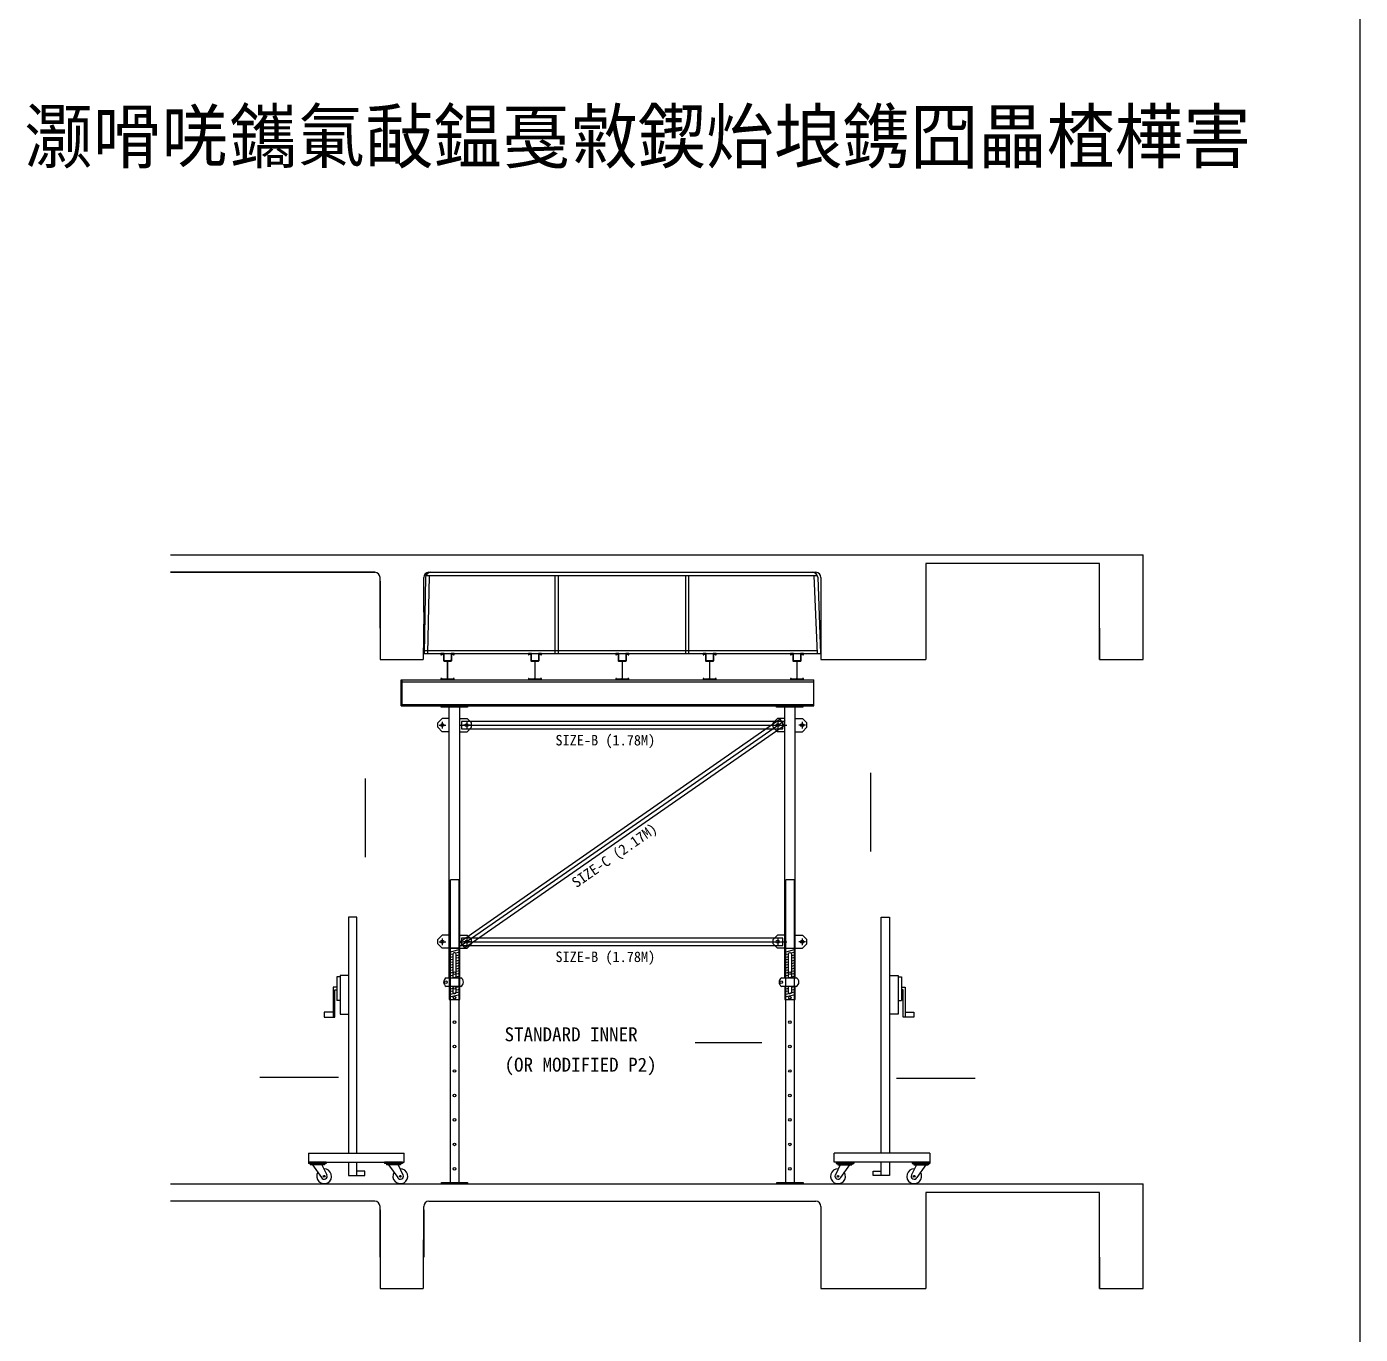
# Model space of a CAD drawing. Header units: metres. Extents: x 0 to 302, y 0 to 210.
# Drawn here: x 235.9 to 297, y 88.1 to 148 of the extents above; entities that cross this region are included whole.
import ezdxf

# ---------------------------------------------------------------- set-up
doc = ezdxf.new("R2010")
doc.units = ezdxf.units.M
for name, color, linetype in [(' ', 7, 'Continuous'), ('1', 7, 'Continuous'), ('120', 7, 'Continuous'), ('2', 7, 'Continuous'), ('3', 7, 'Continuous'), ('38536', 7, 'Continuous'), ('6', 7, 'Continuous'), ('7', 7, 'Continuous')]:
    doc.layers.add(name, color=color, linetype=linetype)

msp = doc.modelspace()

# ---------------------------------------------------------------- linework, layer by layer
at = {"layer": ' '}
for p, q in [((242.51, 123.79), (280.31, 123.79)), ((242.51, 123.79), (287.05, 123.79)), ((242.51, 123.79), (275.5, 123.79)), ((242.51, 123.79), (280.31, 123.79)), ((275.89, 123.79), (280.31, 123.79)), ((285.06, 123.39), (277.1, 123.39)), ((280.31, 123.39), (277.1, 123.39)), ((280.31, 123.39), (277.1, 123.39)), ((280.31, 123.39), (277.1, 123.39)), ((280.31, 123.39), (277.1, 123.39)), ((277.1, 123.39), (277.1, 118.99)), ((285.06, 118.99), (285.06, 123.39)), ((287.05, 118.99), (287.05, 123.79)), ((251.87, 122.99), (242.51, 122.99)), ((254.35, 122.99), (272.06, 122.99)), ((254.35, 122.99), (272.06, 122.99)), ((254.35, 122.99), (272.06, 122.99)), ((252.11, 120.43), (252.11, 122.75)), ((252.11, 122.59), (252.11, 120.43)), ((254.11, 121.16), (254.11, 122.75)), ((272.3, 122.75), (272.3, 118.99)), ((272.3, 122.75), (272.3, 118.99)), ((272.3, 122.75), (272.3, 118.99)), ((285.06, 120.43), (285.06, 118.99)), ((252.11, 118.99), (254.09, 118.99)), ((272.3, 118.99), (277.1, 118.99)), ((285.06, 118.99), (287.05, 118.99)), ((255.28, 105.77), (255.28, 103.43)), ((255.76, 105.77), (255.28, 105.77)), ((255.76, 103.43), (255.76, 105.77)), ((250.67, 104.52), (250.28, 104.52)), ((250.28, 104.52), (250.28, 102.75)), ((275.44, 104.52), (275.84, 104.52)), ((275.84, 104.52), (275.84, 102.75)), ((255.28, 103.43), (255.76, 103.43)), ((250.28, 102.75), (250.67, 102.75)), ((275.84, 102.75), (275.44, 102.75)), ((248.83, 96.38), (253.21, 96.38)), ((248.83, 96.38), (248.83, 95.97)), ((248.83, 95.97), (253.21, 95.97)), ((253.21, 95.97), (253.21, 96.38)), ((277.29, 96.38), (272.91, 96.38)), ((272.91, 95.97), (272.91, 96.38)), ((277.29, 95.97), (272.91, 95.97)), ((277.29, 96.38), (277.29, 95.97)), ((251.42, 95.57), (251.05, 95.57)), ((251.05, 95.36), (251.42, 95.36)), ((251.42, 95.36), (251.42, 95.57)), ((274.69, 95.36), (274.69, 95.57)), ((274.69, 95.57), (275.06, 95.57)), ((275.06, 95.36), (274.69, 95.36)), ((242.51, 94.99), (287.05, 94.99)), ((275.89, 94.99), (280.31, 94.99)), ((287.05, 90.19), (287.05, 94.99)), ((251.87, 94.19), (242.51, 94.19)), ((254.35, 94.19), (272.06, 94.19)), ((254.35, 94.19), (272.06, 94.19)), ((254.35, 94.19), (272.06, 94.19)), ((285.06, 94.59), (277.1, 94.59)), ((280.31, 94.59), (277.1, 94.59)), ((280.31, 94.59), (277.1, 94.59)), ((277.1, 94.59), (277.1, 90.19)), ((285.06, 90.19), (285.06, 94.59)), ((252.11, 91.63), (252.11, 93.95)), ((252.11, 93.79), (252.11, 91.63)), ((254.11, 91.63), (254.11, 93.95)), ((254.11, 91.63), (254.11, 93.95)), ((254.11, 91.63), (254.11, 93.95)), ((254.11, 91.63), (254.11, 93.95)), ((254.11, 91.63), (254.11, 93.95)), ((254.11, 91.63), (254.11, 93.95)), ((254.11, 91.63), (254.11, 93.95)), ((254.11, 91.63), (254.11, 93.95)), ((254.11, 93.79), (254.11, 91.63)), ((254.11, 93.79), (254.11, 91.63)), ((254.11, 93.79), (254.11, 91.63)), ((254.11, 93.79), (254.11, 91.63)), ((254.11, 93.79), (254.11, 91.63)), ((254.11, 93.79), (254.11, 91.63)), ((254.11, 93.79), (254.11, 91.63)), ((254.11, 93.79), (254.11, 91.63)), ((272.3, 93.95), (272.3, 90.19)), ((272.3, 93.95), (272.3, 90.19)), ((272.3, 93.95), (272.3, 90.19)), ((254.09, 92.42), (254.09, 90.99)), ((252.11, 91.63), (252.11, 90.19)), ((285.06, 91.63), (285.06, 90.19)), ((254.09, 90.99), (254.09, 90.19)), ((252.11, 90.19), (254.09, 90.19)), ((272.3, 90.19), (277.1, 90.19)), ((285.06, 90.19), (287.05, 90.19))]:
    msp.add_line(p, q, dxfattribs=at)
for centre, radius, start, end in [((251.87, 122.75), 0.24, 0, 90), ((254.35, 122.75), 0.24, 90, 180), ((254.35, 122.75), 0.24, 90, 180), ((254.35, 122.75), 0.24, 90, 180), ((254.35, 122.75), 0.24, 90, 180), ((272.06, 122.75), 0.24, 0, 90), ((272.06, 122.75), 0.24, 0, 90), ((272.06, 122.75), 0.24, 0, 90), ((249.55, 95.33), 0.34, -211.99, 91.5), ((253.04, 95.33), 0.34, -211.99, 91.5), ((273.08, 95.33), 0.34, -271.5, 31.99), ((276.57, 95.33), 0.34, -271.5, 31.99), ((251.87, 93.95), 0.24, 0, 90), ((272.06, 93.95), 0.24, 0, 90), ((272.06, 93.95), 0.24, 0, 90), ((272.06, 93.95), 0.24, 0, 90)]:
    msp.add_arc(centre, radius, start, end, dxfattribs=at)
msp.add_line((297, 0), (297, 210))
at = {"layer": '1'}
for p, q in [((255.14, 104.42), (255.81, 104.42)), ((255.81, 104.02), (255.14, 104.02)), ((270.5, 104.42), (271.17, 104.42)), ((271.17, 104.02), (270.5, 104.02))]:
    msp.add_line(p, q, dxfattribs=at)
for centre, start, end in [((255.24, 104.22), 116.26, 243.74), ((255.71, 104.22), -63.74, 63.74), ((270.6, 104.22), 116.26, 243.74), ((271.07, 104.22), -63.74, 63.74)]:
    msp.add_arc(centre, 0.22, start, end, dxfattribs=at)
at = {"layer": '120'}
for p, q in [((270.43, 116.27), (255.79, 106.07)), ((255.8, 105.88), (270.66, 116.22)), ((255.84, 116.16), (255.84, 115.82)), ((270.56, 116.16), (255.84, 116.16)), ((270.62, 115.98), (270.43, 116.27)), ((270.56, 115.82), (270.56, 116.16)), ((255.74, 115.99), (270.73, 115.99)), ((255.84, 115.82), (270.56, 115.82)), ((255.98, 105.79), (270.62, 115.98)), ((255.74, 106.07), (270.73, 106.07)), ((255.79, 106.07), (255.98, 105.79)), ((255.84, 106.24), (255.84, 105.9)), ((270.56, 106.24), (255.84, 106.24)), ((255.84, 105.9), (270.56, 105.9)), ((270.56, 105.9), (270.56, 106.24))]:
    msp.add_line(p, q, dxfattribs=at)
for centre in [(254.96, 115.99), (254.96, 115.99), (256.08, 115.99), (270.32, 115.99), (270.32, 115.99), (270.32, 115.99), (270.33, 115.99), (254.96, 106.07), (256.08, 106.07), (256.08, 106.07), (270.32, 106.07), (270.32, 106.07)]:
    msp.add_circle(centre, 0.07, dxfattribs=at)
at = {"layer": '2'}
for p, q in [((251.05, 107.19), (250.67, 107.19)), ((250.67, 107.19), (250.67, 96.38)), ((251.05, 96.38), (251.05, 107.19)), ((275.06, 96.38), (275.06, 107.19)), ((275.06, 107.19), (275.44, 107.19)), ((275.44, 107.19), (275.44, 96.38)), ((250.28, 104.46), (250.13, 104.46)), ((250.13, 104.46), (250.13, 103.38)), ((275.84, 104.46), (275.99, 104.46)), ((275.99, 104.46), (275.99, 103.38)), ((250.13, 103.99), (249.96, 103.99)), ((249.96, 103.99), (249.96, 102.85)), ((250.04, 102.61), (250.04, 103.86)), ((250.04, 103.86), (250.13, 103.86)), ((275.99, 103.99), (276.15, 103.99)), ((276.07, 103.86), (275.99, 103.86)), ((276.07, 102.61), (276.07, 103.86)), ((276.15, 103.99), (276.15, 102.85)), ((250.28, 103.38), (250.13, 103.38)), ((275.84, 103.38), (275.99, 103.38)), ((249.96, 102.85), (249.55, 102.85)), ((249.55, 102.85), (249.55, 102.61)), ((249.55, 102.61), (250.04, 102.61)), ((249.96, 102.85), (249.96, 102.61)), ((276.56, 102.61), (276.07, 102.61)), ((276.15, 102.85), (276.15, 102.61)), ((276.15, 102.85), (276.56, 102.85)), ((276.56, 102.85), (276.56, 102.61)), ((248.83, 95.97), (248.83, 95.92)), ((249.64, 95.97), (248.83, 95.97)), ((249.64, 95.92), (248.83, 95.92)), ((248.91, 95.92), (248.91, 95.86)), ((249.56, 95.92), (249.56, 95.86)), ((249.64, 95.97), (249.64, 95.92)), ((250.67, 95.97), (250.67, 95.36)), ((251.05, 95.36), (251.05, 95.97)), ((253.13, 95.97), (252.32, 95.97)), ((252.32, 95.97), (252.32, 95.92)), ((253.13, 95.92), (252.32, 95.92)), ((252.4, 95.92), (252.4, 95.86)), ((253.05, 95.92), (253.05, 95.86)), ((253.13, 95.97), (253.13, 95.92)), ((272.99, 95.97), (273.8, 95.97)), ((272.99, 95.97), (272.99, 95.92)), ((272.99, 95.92), (273.8, 95.92)), ((273.07, 95.92), (273.07, 95.86)), ((273.72, 95.92), (273.72, 95.86)), ((273.8, 95.97), (273.8, 95.92)), ((275.06, 95.36), (275.06, 95.97)), ((275.44, 95.97), (275.44, 95.36)), ((276.48, 95.97), (276.48, 95.92)), ((276.48, 95.97), (277.29, 95.97)), ((276.48, 95.92), (277.29, 95.92)), ((276.56, 95.92), (276.56, 95.86)), ((277.21, 95.92), (277.21, 95.86)), ((277.29, 95.97), (277.29, 95.92)), ((249.56, 95.86), (248.91, 95.86)), ((249.02, 95.86), (249.43, 95.27)), ((249.45, 95.86), (249.67, 95.39)), ((250.67, 95.36), (251.05, 95.36)), ((253.05, 95.86), (252.4, 95.86)), ((252.5, 95.86), (252.92, 95.27)), ((252.94, 95.86), (253.16, 95.39)), ((273.18, 95.86), (272.96, 95.39)), ((273.07, 95.86), (273.72, 95.86)), ((273.61, 95.86), (273.2, 95.27)), ((275.44, 95.36), (275.06, 95.36)), ((276.67, 95.86), (276.44, 95.39)), ((276.56, 95.86), (277.21, 95.86)), ((277.1, 95.86), (276.69, 95.27)), ((242.51, 94.99), (280.31, 94.99)), ((242.51, 94.99), (280.31, 94.99)), ((280.31, 94.59), (277.1, 94.59)), ((280.31, 94.59), (277.1, 94.59))]:
    msp.add_line(p, q, dxfattribs=at)
for centre in [(249.55, 95.33), (253.04, 95.33), (273.08, 95.33), (276.57, 95.33)]:
    msp.add_circle(centre, 0.04, dxfattribs=at)
for centre, radius, start, end in [((249.55, 95.33), 0.14, -153.71, 26.29), ((253.04, 95.33), 0.14, -153.71, 26.29), ((273.08, 95.33), 0.14, 153.71, 333.71), ((276.57, 95.33), 0.14, 153.71, 333.71), ((254.35, 93.95), 0.24, 90, 180)]:
    msp.add_arc(centre, radius, start, end, dxfattribs=at)
at = {"layer": '3'}
for p, q in [((254.19, 122.76), (254.13, 119.27)), ((272.14, 122.83), (254.2, 122.83)), ((254.36, 122.83), (254.28, 119.27)), ((254.43, 122.99), (271.91, 122.99)), ((260.11, 122.83), (260.11, 119.27)), ((260.26, 122.83), (260.26, 119.27)), ((266.1, 122.83), (266.1, 119.27)), ((266.24, 122.83), (266.24, 119.27)), ((271.98, 122.82), (272.12, 119.27)), ((272.15, 122.76), (272.28, 119.27)), ((254.13, 119.41), (272.11, 119.41)), ((254.13, 119.27), (254.22, 119.27)), ((254.22, 119.27), (272.28, 119.27)), ((255.72, 108.91), (255.33, 108.91)), ((271.08, 108.91), (270.69, 108.91))]:
    msp.add_line(p, q, dxfattribs=at)
for centre, start, end in [((254.43, 122.75), 90, 177.14), ((254.43, 122.75), 90, 177.85), ((271.91, 122.75), 2.15, 90)]:
    msp.add_arc(centre, 0.24, start, end, dxfattribs=at)
at = {"layer": '38536'}
for p, q in [((242.51, 122.99), (251.87, 122.99)), ((252.11, 122.59), (252.11, 118.99)), ((254.11, 121.16), (254.09, 118.99)), ((254.95, 116.29), (254.75, 116.09)), ((254.75, 115.89), (254.75, 116.09)), ((255.28, 116.29), (254.95, 116.29)), ((254.96, 116.14), (254.96, 115.84)), ((255.28, 115.69), (255.28, 116.29)), ((255.76, 115.69), (255.76, 116.29)), ((255.76, 116.29), (256.1, 116.29)), ((256.08, 116.14), (256.08, 115.84)), ((256.08, 116.14), (256.08, 115.84)), ((256.1, 116.29), (256.3, 116.09)), ((256.3, 115.89), (256.3, 116.09)), ((270.31, 116.29), (270.11, 116.09)), ((270.11, 115.89), (270.11, 116.09)), ((270.64, 116.29), (270.31, 116.29)), ((270.32, 116.14), (270.32, 115.84)), ((270.64, 115.69), (270.64, 116.29)), ((271.12, 115.69), (271.12, 116.29)), ((271.12, 116.29), (271.46, 116.29)), ((271.44, 116.14), (271.44, 115.84)), ((271.44, 116.14), (271.44, 115.84)), ((271.46, 116.29), (271.66, 116.09)), ((271.66, 115.89), (271.66, 116.09)), ((254.75, 115.89), (254.95, 115.69)), ((254.81, 115.99), (255.12, 115.99)), ((255.28, 115.69), (254.95, 115.69)), ((255.76, 115.69), (256.1, 115.69)), ((256.23, 115.99), (255.93, 115.99)), ((256.23, 115.99), (255.93, 115.99)), ((256.3, 115.89), (256.1, 115.69)), ((270.11, 115.89), (270.31, 115.69)), ((270.17, 115.99), (270.48, 115.99)), ((270.64, 115.69), (270.31, 115.69)), ((271.12, 115.69), (271.46, 115.69)), ((271.59, 115.99), (271.29, 115.99)), ((271.59, 115.99), (271.29, 115.99)), ((271.66, 115.89), (271.46, 115.69)), ((254.95, 106.37), (254.75, 106.17)), ((255.28, 106.37), (254.95, 106.37)), ((255.28, 105.77), (255.28, 106.37)), ((255.76, 105.77), (255.76, 106.37)), ((255.76, 106.37), (256.1, 106.37)), ((256.1, 106.37), (256.3, 106.17)), ((270.31, 106.37), (270.11, 106.17)), ((270.64, 106.37), (270.31, 106.37)), ((270.64, 105.77), (270.64, 106.37)), ((271.12, 105.77), (271.12, 106.37)), ((271.12, 106.37), (271.46, 106.37)), ((271.46, 106.37), (271.66, 106.17)), ((254.75, 105.97), (254.75, 106.17)), ((254.75, 105.97), (254.95, 105.77)), ((254.81, 106.07), (255.12, 106.07)), ((255.28, 105.77), (254.95, 105.77)), ((254.96, 106.22), (254.96, 105.92)), ((255.76, 105.77), (256.1, 105.77)), ((256.23, 106.07), (255.93, 106.07)), ((256.23, 106.07), (255.93, 106.07)), ((256.08, 106.22), (256.08, 105.92)), ((256.08, 106.22), (256.08, 105.92)), ((256.3, 105.97), (256.1, 105.77)), ((256.3, 105.97), (256.3, 106.17)), ((270.11, 105.97), (270.11, 106.17)), ((270.11, 105.97), (270.31, 105.77)), ((270.17, 106.07), (270.48, 106.07)), ((270.64, 105.77), (270.31, 105.77)), ((270.32, 106.22), (270.32, 105.92)), ((271.12, 105.77), (271.46, 105.77)), ((271.59, 106.07), (271.29, 106.07)), ((271.59, 106.07), (271.29, 106.07)), ((271.44, 106.22), (271.44, 105.92)), ((271.44, 106.22), (271.44, 105.92)), ((271.66, 105.97), (271.46, 105.77)), ((271.66, 105.97), (271.66, 106.17))]:
    msp.add_line(p, q, dxfattribs=at)
for centre in [(254.96, 115.99), (256.08, 115.99), (256.08, 115.99), (270.32, 115.99), (271.44, 115.99), (271.44, 115.99), (254.96, 106.07), (256.08, 106.07), (256.08, 106.07), (256.08, 106.07), (270.32, 106.07), (271.44, 106.07), (271.44, 106.07), (271.44, 106.07)]:
    msp.add_circle(centre, 0.07, dxfattribs=at)
at = {"layer": '6'}
msp.add_lwpolyline([(269.59, 101.44), (266.54, 101.44)], dxfattribs=at)
at = {"layer": '7'}
for p, q in [((255.04, 119.27), (254.9, 119.27)), ((254.9, 119.27), (254.9, 119.21)), ((254.9, 119.21), (254.93, 119.21)), ((254.93, 119.21), (254.93, 119.23)), ((254.94, 119.24), (254.99, 119.24)), ((255.01, 119.23), (255.01, 118.95)), ((255.04, 118.96), (255.04, 119.27)), ((255.04, 119.27), (255.36, 119.27)), ((255.5, 119.27), (255.36, 119.27)), ((255.36, 119.27), (255.36, 118.96)), ((255.39, 118.95), (255.39, 119.23)), ((255.41, 119.24), (255.46, 119.24)), ((255.47, 119.23), (255.47, 119.21)), ((255.47, 119.21), (255.5, 119.21)), ((255.5, 119.21), (255.5, 119.27)), ((259.04, 119.27), (258.9, 119.27)), ((258.9, 119.27), (258.9, 119.21)), ((258.9, 119.21), (258.93, 119.21)), ((258.93, 119.21), (258.93, 119.23)), ((258.94, 119.24), (258.99, 119.24)), ((259.01, 119.23), (259.01, 118.95)), ((259.04, 118.96), (259.04, 119.27)), ((259.04, 119.27), (259.36, 119.27)), ((259.5, 119.27), (259.36, 119.27)), ((259.36, 119.27), (259.36, 118.96)), ((259.39, 118.95), (259.39, 119.23)), ((259.41, 119.24), (259.46, 119.24)), ((259.47, 119.23), (259.47, 119.21)), ((259.47, 119.21), (259.5, 119.21)), ((259.5, 119.21), (259.5, 119.27)), ((263.04, 119.27), (262.9, 119.27)), ((262.9, 119.27), (262.9, 119.21)), ((262.9, 119.21), (262.93, 119.21)), ((262.93, 119.21), (262.93, 119.23)), ((262.94, 119.24), (262.99, 119.24)), ((263.01, 119.23), (263.01, 118.95)), ((263.04, 118.96), (263.04, 119.27)), ((263.04, 119.27), (263.36, 119.27)), ((263.5, 119.27), (263.36, 119.27)), ((263.36, 119.27), (263.36, 118.96)), ((263.39, 118.95), (263.39, 119.23)), ((263.41, 119.24), (263.46, 119.24)), ((263.47, 119.23), (263.47, 119.21)), ((263.47, 119.21), (263.5, 119.21)), ((263.5, 119.21), (263.5, 119.27)), ((267.04, 119.27), (266.9, 119.27)), ((266.9, 119.27), (266.9, 119.21)), ((266.9, 119.21), (266.93, 119.21)), ((266.93, 119.21), (266.93, 119.23)), ((266.94, 119.24), (266.99, 119.24)), ((267.01, 119.23), (267.01, 118.95)), ((267.04, 118.96), (267.04, 119.27)), ((267.04, 119.27), (267.36, 119.27)), ((267.5, 119.27), (267.36, 119.27)), ((267.36, 119.27), (267.36, 118.96)), ((267.39, 118.95), (267.39, 119.23)), ((267.41, 119.24), (267.46, 119.24)), ((267.47, 119.23), (267.47, 119.21)), ((267.47, 119.21), (267.5, 119.21)), ((267.5, 119.21), (267.5, 119.27)), ((271.04, 119.27), (270.9, 119.27)), ((270.9, 119.27), (270.9, 119.21)), ((270.9, 119.21), (270.93, 119.21)), ((270.93, 119.21), (270.93, 119.23)), ((270.94, 119.24), (270.99, 119.24)), ((271.01, 119.23), (271.01, 118.95)), ((271.04, 118.96), (271.04, 119.27)), ((271.04, 119.27), (271.36, 119.27)), ((271.5, 119.27), (271.36, 119.27)), ((271.36, 119.27), (271.36, 118.96)), ((271.39, 118.95), (271.39, 119.23)), ((271.41, 119.24), (271.46, 119.24)), ((271.47, 119.23), (271.47, 119.21)), ((271.47, 119.21), (271.5, 119.21)), ((271.5, 119.21), (271.5, 119.27)), ((255.04, 118.92), (255.17, 118.92)), ((255.35, 118.94), (255.05, 118.94)), ((255.19, 118.9), (255.19, 118.11)), ((255.21, 118.11), (255.21, 118.9)), ((255.23, 118.92), (255.36, 118.92)), ((259.04, 118.92), (259.17, 118.92)), ((259.35, 118.94), (259.05, 118.94)), ((259.19, 118.9), (259.19, 118.11)), ((259.21, 118.11), (259.21, 118.9)), ((259.23, 118.92), (259.36, 118.92)), ((263.04, 118.92), (263.17, 118.92)), ((263.35, 118.94), (263.05, 118.94)), ((263.19, 118.9), (263.19, 118.11)), ((263.21, 118.11), (263.21, 118.9)), ((263.23, 118.92), (263.36, 118.92)), ((267.04, 118.92), (267.17, 118.92)), ((267.35, 118.94), (267.05, 118.94)), ((267.19, 118.9), (267.19, 118.11)), ((267.21, 118.11), (267.21, 118.9)), ((267.23, 118.92), (267.36, 118.92)), ((271.04, 118.92), (271.17, 118.92)), ((271.35, 118.94), (271.05, 118.94)), ((271.19, 118.9), (271.19, 118.11)), ((271.21, 118.11), (271.21, 118.9)), ((271.23, 118.92), (271.36, 118.92)), ((253.08, 118.07), (271.97, 118.07)), ((253.08, 116.87), (253.08, 118.07)), ((253.08, 117.98), (271.97, 117.98)), ((253.11, 118.07), (253.11, 116.87)), ((254.93, 118.13), (254.9, 118.13)), ((254.9, 118.13), (254.9, 118.07)), ((254.9, 118.07), (255.5, 118.07)), ((254.93, 118.11), (254.93, 118.13)), ((255.17, 118.1), (254.95, 118.1)), ((255.45, 118.1), (255.23, 118.1)), ((255.5, 118.13), (255.47, 118.13)), ((255.47, 118.13), (255.47, 118.11)), ((255.5, 118.07), (255.5, 118.13)), ((258.93, 118.13), (258.9, 118.13)), ((258.9, 118.13), (258.9, 118.07)), ((258.9, 118.07), (259.5, 118.07)), ((258.93, 118.11), (258.93, 118.13)), ((259.17, 118.1), (258.95, 118.1)), ((259.45, 118.1), (259.23, 118.1)), ((259.5, 118.13), (259.47, 118.13)), ((259.47, 118.13), (259.47, 118.11)), ((259.5, 118.07), (259.5, 118.13)), ((262.93, 118.13), (262.9, 118.13)), ((262.9, 118.13), (262.9, 118.07)), ((262.9, 118.07), (263.5, 118.07)), ((262.93, 118.11), (262.93, 118.13)), ((263.17, 118.1), (262.95, 118.1)), ((263.45, 118.1), (263.23, 118.1)), ((263.5, 118.13), (263.47, 118.13)), ((263.47, 118.13), (263.47, 118.11)), ((263.5, 118.07), (263.5, 118.13)), ((266.93, 118.13), (266.9, 118.13)), ((266.9, 118.13), (266.9, 118.07)), ((266.9, 118.07), (267.5, 118.07)), ((266.93, 118.11), (266.93, 118.13)), ((267.17, 118.1), (266.95, 118.1)), ((267.45, 118.1), (267.23, 118.1)), ((267.5, 118.13), (267.47, 118.13)), ((267.47, 118.13), (267.47, 118.11)), ((267.5, 118.07), (267.5, 118.13)), ((270.93, 118.13), (270.9, 118.13)), ((270.9, 118.13), (270.9, 118.07)), ((270.9, 118.07), (271.5, 118.07)), ((270.93, 118.11), (270.93, 118.13)), ((271.17, 118.1), (270.95, 118.1)), ((271.45, 118.1), (271.23, 118.1)), ((271.5, 118.13), (271.47, 118.13)), ((271.47, 118.13), (271.47, 118.11)), ((271.5, 118.07), (271.5, 118.13)), ((271.97, 116.87), (271.97, 118.07)), ((253.08, 116.94), (271.97, 116.94)), ((253.08, 116.87), (271.97, 116.87)), ((254.91, 116.81), (254.91, 116.87)), ((254.91, 116.87), (256.11, 116.87)), ((256.11, 116.81), (254.91, 116.81)), ((255.28, 104.42), (255.28, 116.81)), ((255.76, 104.42), (255.76, 116.81)), ((256.11, 116.87), (256.11, 116.81)), ((270.27, 116.81), (270.27, 116.87)), ((270.27, 116.87), (271.47, 116.87)), ((271.47, 116.81), (270.27, 116.81)), ((270.64, 104.42), (270.64, 116.81)), ((271.12, 104.42), (271.12, 116.81)), ((271.47, 116.87), (271.47, 116.81)), ((274.59, 110.21), (274.59, 113.81)), ((251.44, 109.94), (251.44, 113.54)), ((255.33, 95.05), (255.33, 108.91)), ((255.72, 108.91), (255.72, 95.05)), ((270.69, 95.05), (270.69, 108.91)), ((271.08, 108.91), (271.08, 95.05)), ((255.28, 105.77), (255.76, 105.77)), ((255.76, 105.71), (255.28, 105.58)), ((270.64, 105.77), (271.12, 105.77)), ((271.12, 105.71), (270.64, 105.58)), ((255.44, 105.38), (255.28, 105.34)), ((255.44, 105.14), (255.28, 105.1)), ((255.45, 105.5), (255.36, 105.48)), ((255.44, 105.26), (255.36, 105.24)), ((255.44, 105.49), (255.44, 104.42)), ((255.53, 105.56), (255.51, 105.56)), ((255.68, 105.57), (255.58, 105.54)), ((255.6, 104.42), (255.6, 105.49)), ((255.76, 105.47), (255.6, 105.43)), ((255.68, 105.33), (255.6, 105.31)), ((255.76, 105.23), (255.6, 105.18)), ((255.68, 105.09), (255.6, 105.06)), ((270.8, 105.38), (270.64, 105.34)), ((270.8, 105.14), (270.64, 105.1)), ((270.8, 105.5), (270.72, 105.48)), ((270.8, 105.26), (270.72, 105.24)), ((270.8, 105.49), (270.8, 104.42)), ((270.89, 105.56), (270.87, 105.56)), ((271.04, 105.57), (270.94, 105.54)), ((270.96, 104.42), (270.96, 105.49)), ((271.12, 105.47), (270.96, 105.43)), ((271.04, 105.33), (270.96, 105.31)), ((271.12, 105.23), (270.96, 105.18)), ((271.04, 105.09), (270.96, 105.06)), ((255.44, 104.9), (255.28, 104.85)), ((255.44, 104.66), (255.28, 104.61)), ((255.44, 105.02), (255.36, 105)), ((255.44, 104.78), (255.36, 104.76)), ((255.44, 104.53), (255.36, 104.51)), ((255.76, 104.5), (255.48, 104.42)), ((255.76, 104.99), (255.6, 104.94)), ((255.68, 104.84), (255.6, 104.82)), ((255.76, 104.74), (255.6, 104.7)), ((255.68, 104.6), (255.6, 104.58)), ((270.8, 104.9), (270.64, 104.85)), ((270.8, 104.66), (270.64, 104.61)), ((270.8, 105.02), (270.72, 105)), ((270.8, 104.78), (270.72, 104.76)), ((270.8, 104.53), (270.72, 104.51)), ((271.12, 104.5), (270.84, 104.42)), ((271.12, 104.99), (270.96, 104.94)), ((271.04, 104.84), (270.96, 104.82)), ((271.12, 104.74), (270.96, 104.7)), ((271.04, 104.6), (270.96, 104.58)), ((255.28, 104.02), (255.28, 103.43)), ((255.44, 103.93), (255.28, 103.89)), ((255.44, 104.02), (255.44, 103.77)), ((255.76, 104.02), (255.6, 103.97)), ((255.6, 103.77), (255.6, 104.02)), ((255.68, 103.87), (255.6, 103.85)), ((255.76, 103.43), (255.76, 104.02)), ((270.64, 104.02), (270.64, 103.43)), ((270.8, 103.93), (270.64, 103.89)), ((270.8, 104.02), (270.8, 103.77)), ((271.12, 104.02), (270.96, 103.97)), ((270.96, 103.77), (270.96, 104.02)), ((271.04, 103.87), (270.96, 103.85)), ((271.12, 103.43), (271.12, 104.02)), ((255.76, 103.77), (255.28, 103.64)), ((255.28, 103.43), (255.76, 103.43)), ((255.44, 103.81), (255.36, 103.79)), ((255.68, 103.63), (255.36, 103.54)), ((255.52, 103.7), (255.53, 103.7)), ((271.12, 103.77), (270.64, 103.64)), ((270.64, 103.43), (271.12, 103.43)), ((270.8, 103.81), (270.72, 103.79)), ((271.04, 103.63), (270.72, 103.54)), ((270.88, 103.7), (270.89, 103.7)), ((250.21, 99.85), (246.61, 99.85)), ((275.76, 99.82), (279.36, 99.82))]:
    msp.add_line(p, q, dxfattribs=at)
for points in [[(254.92, 95.05), (256.12, 95.05), (256.12, 94.99), (254.92, 94.99), (254.92, 95.05)], [(270.28, 95.05), (271.48, 95.05), (271.48, 94.99), (270.28, 94.99), (270.28, 95.05)]]:
    msp.add_lwpolyline(points, dxfattribs=at)
for centre in [(255.52, 104.63), (270.88, 104.63), (255.12, 104.22), (255.52, 103.96), (270.48, 104.22), (255.52, 103.51), (270.88, 103.51), (255.52, 102.39), (270.88, 102.39), (255.52, 101.27), (270.88, 101.27), (255.52, 100.15), (270.88, 100.15), (255.52, 99.03), (270.88, 99.03), (255.52, 97.91), (270.88, 97.91), (255.52, 96.79), (270.88, 96.79), (255.52, 95.67), (270.88, 95.67)]:
    msp.add_circle(centre, 0.06, dxfattribs=at)
for centre, radius, start, end in [((254.93, 119.24), 0.02, 270, 360), ((255.01, 119.24), 0.02, 180, 270.05), ((255.39, 119.24), 0.02, 270, 359.97), ((255.47, 119.24), 0.02, 180, 270), ((258.93, 119.24), 0.02, 270, 360), ((259.01, 119.24), 0.02, 180.03, 270), ((259.39, 119.24), 0.02, 270, 360), ((259.47, 119.24), 0.02, 180, 270), ((262.93, 119.24), 0.02, 270, 360), ((263.01, 119.24), 0.02, 180.03, 270), ((263.39, 119.24), 0.02, 270, 360), ((263.47, 119.24), 0.02, 180, 270), ((266.93, 119.24), 0.02, 270, 360), ((267.01, 119.24), 0.02, 180.03, 270), ((267.39, 119.24), 0.02, 270, 360), ((267.47, 119.24), 0.02, 180, 270), ((270.93, 119.24), 0.02, 270, 360), ((271.01, 119.24), 0.02, 180.03, 270), ((271.39, 119.24), 0.02, 270, 360), ((271.47, 119.24), 0.02, 180, 270), ((255.04, 118.95), 0.03, 180, 269.97), ((255.04, 118.94), 0.02, 0, 90), ((255.19, 118.92), 0.02, 180, 270), ((255.21, 118.92), 0.02, 269.95, 359.97), ((255.36, 118.94), 0.02, 89.95, 180), ((255.36, 118.95), 0.03, 270, 360), ((259.04, 118.95), 0.03, 179.97, 270), ((259.04, 118.94), 0.02, 0.05, 90), ((259.19, 118.92), 0.02, 180, 270), ((259.21, 118.92), 0.02, 270, 360), ((259.36, 118.94), 0.02, 90, 180), ((259.36, 118.95), 0.03, -90, 0.01), ((263.04, 118.95), 0.03, 179.97, 270), ((263.04, 118.94), 0.02, 0.05, 90), ((263.19, 118.92), 0.02, 180, 270), ((263.21, 118.92), 0.02, 270, 360), ((263.36, 118.94), 0.02, 90, 180), ((263.36, 118.95), 0.03, -90, 0.01), ((267.04, 118.95), 0.03, 179.97, 270), ((267.04, 118.94), 0.02, 0.05, 90), ((267.19, 118.92), 0.02, 180, 270), ((267.21, 118.92), 0.02, 270, 360), ((267.36, 118.94), 0.02, 90, 180), ((267.36, 118.95), 0.03, -90, 0.01), ((271.04, 118.95), 0.03, 179.97, 270), ((271.04, 118.94), 0.02, 0.05, 90), ((271.19, 118.92), 0.02, 180, 270), ((271.21, 118.92), 0.02, 270, 360), ((271.36, 118.94), 0.02, 90, 180), ((271.36, 118.95), 0.03, -90, 0.01), ((254.93, 118.1), 0.02, 0, 90.05), ((255.19, 118.1), 0.02, 90, 180.03), ((255.21, 118.1), 0.02, 0, 90.05), ((255.47, 118.1), 0.02, 90, 180.03), ((258.93, 118.1), 0.02, 0.03, 90), ((259.19, 118.1), 0.02, 90, 180.03), ((259.21, 118.1), 0.02, -0.03, 90), ((259.47, 118.1), 0.02, 90, 180.03), ((262.93, 118.1), 0.02, 0.03, 90), ((263.19, 118.1), 0.02, 90, 180.03), ((263.21, 118.1), 0.02, -0.03, 90), ((263.47, 118.1), 0.02, 90, 180.03), ((266.93, 118.1), 0.02, 0.03, 90), ((267.19, 118.1), 0.02, 90, 180.03), ((267.21, 118.1), 0.02, -0.03, 90), ((267.47, 118.1), 0.02, 90, 180.03), ((270.93, 118.1), 0.02, 0.03, 90), ((271.19, 118.1), 0.02, 90, 180.03), ((271.21, 118.1), 0.02, -0.03, 90), ((271.47, 118.1), 0.02, 90, 180.03), ((255.51, 105.49), 0.07, 90, 180), ((255.53, 105.49), 0.07, 0.04, 90), ((270.87, 105.49), 0.07, 90, 180), ((270.89, 105.49), 0.07, 0.04, 90), ((255.51, 103.77), 0.07, 180, 271.41), ((255.53, 103.77), 0.07, -88.59, 0.04), ((270.87, 103.77), 0.07, 180, 271.41), ((270.89, 103.77), 0.07, -88.59, 0.04)]:
    msp.add_arc(centre, radius, start, end, dxfattribs=at)

# ---------------------------------------------------------------- texts
at = {"layer": '120'}
for s, height, p in [('SIZE-B (1.78M)', 0.48, (260.14, 115.06)), ('SIZE-B (1.78M)', 0.48, (260.14, 105.14)), ('STANDARD INNER', 0.64, (257.81, 101.51)), ('(OR MODIFIED P2)', 0.64, (257.81, 100.12))]:
    msp.add_text(s, height=height, dxfattribs=at).set_placement(p)
msp.add_text('SIZE-C (2.17M)', height=0.48, rotation=34.84, dxfattribs=at).set_placement((261.1, 108.52))
at = {"layer": '7'}
msp.add_text('灏嗗唴鑴氭敮鎾戞敹鍥炲埌鎸囧畾楂樺害', height=2.4, dxfattribs=at).set_placement((235.83, 141.75))

doc.saveas('drawing.dxf')
